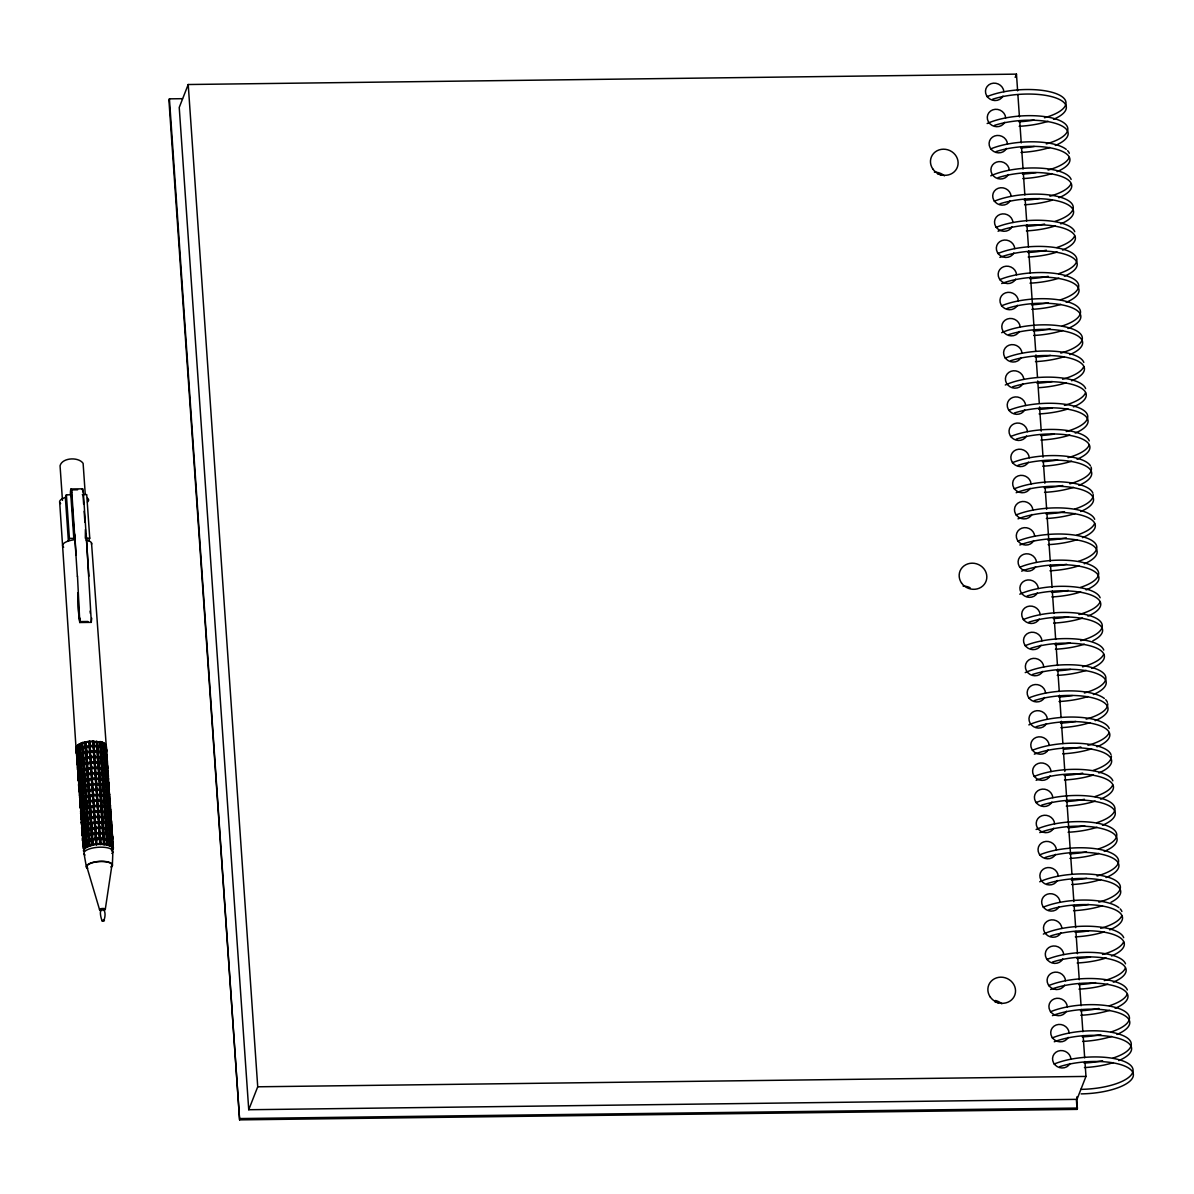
<?xml version="1.0" encoding="UTF-8"?>
<svg xmlns="http://www.w3.org/2000/svg" width="1194" height="1194" viewBox="0 0 1194 1194"><rect width="100%" height="100%" fill="white"/><g stroke="black" fill="none" stroke-linecap="round" stroke-linejoin="round"><path stroke-width="1.5" d="M91.535 543.031L107.699 765.861L107.221 773.473L106.639 760.578C99.729 755.608 76.774 754.295 79.252 766.712L77.461 767.623L77.535 769.861L78.237 768.04L76.729 746.25L76.401 753.518L59.7 502.45M76.894 758.086L76.7 756.727L77.476 757.145L76.789 758.966L76.655 752.13C83.879 745.131 98.609 743.832 106.445 750.399L105.803 753.145M77.938 765.712L77.043 757.578C84.252 750.578 98.998 749.28 106.818 755.847L106.236 756.787L106.162 753.668L105.311 754.25L107.042 756.429L106.848 768.026M77.909 775.309L77.789 768.473L79.252 766.712L78.282 766.235L78.013 762.25L78.864 761.265L77.729 744.922L82.356 742.578L89.326 741.176L102.684 742.325L104.863 743.713L104.938 748.802L106.654 750.981L106.266 755.474L106.938 754.966M110.176 806.846L110.057 800.01L108.341 797.831L107.579 786.936L108.43 786.353L109.087 788.533C101.236 782.025 85.669 782.951 79.073 790.876L79.043 791.652L78.923 784.816C85.908 777.787 99.027 777.354 107.505 781.846L107.579 786.936L109.311 789.115L108.878 794.92L109.684 794.562C102.46 787.025 86.864 788.741 79.685 795.711L80.58 803.846M79.446 787.503L77.834 773.07L78.58 774.802M106.744 770.951C98.266 766.458 85.147 766.891 78.177 773.921L78.297 780.757L79.998 777.607L79.073 767.1C88.356 760.205 111.714 759.25 106.833 776.04L108.535 778.995L107.744 778.578L108.43 777.533C99.296 770.443 73.237 771.339 80.759 788.503L79.311 790.264L80.207 798.398M111.848 840.307L112.609 836.666L110.415 815.039C102.102 809.786 87.475 810.144 80.953 818.114L81.61 818.726L80.446 806.607C87.655 799.607 102.385 798.308 110.221 804.86L108.714 803.278C109.714 790.607 87.968 795.025 81.326 799.771L84.908 848.412L83.879 851.068L76.043 747.295M81.714 820.188L81.013 807.98M83.028 839.188L81.565 822.95C88.55 815.92 101.669 815.487 110.146 819.979L110.221 825.069L111.952 827.248L111.758 838.845M82.849 836.531L81.953 828.397C89.132 821.353 103.923 820.114 111.729 826.651L111.072 824.472L110.221 825.069L112.654 849.382L112.818 844.979M83.222 841.979L82.326 833.845L83.774 832.084L82.819 831.591L82.55 827.606M82.938 845.248L82.744 843.889L83.52 844.307L82.819 846.128L82.699 839.292C89.893 832.248 104.669 831.009 112.49 837.546L110.982 835.964L110.609 830.517L111.445 829.92M102.072 920.962C95.893 903.186 109.176 906.977 103.684 921.096C100.789 921.634 102.923 919.38 104.445 920.604M112.654 849.382L113.34 848.337L105.52 744.578L105.714 751.683M106.654 750.981L105.863 751.339L105.609 747.713M106.281 745.534L106.55 750.295L105.788 748.22L104.938 748.802L109.087 808.726L110.609 810.308L110.445 805.457L109.564 802.681L108.714 803.278L109.848 819.621L111.564 821.8L111.833 826.546M107.027 757.205L107.042 756.429M107.415 761.876L106.624 762.235M107.818 772.697L107.296 770.011L106.445 770.593L108.176 772.772L108.445 776.757L107.773 777.249L107.669 775.458L106.833 776.04L107.206 781.488L108.923 783.667L108.505 789.473L109.311 789.115M106.535 759.115L105.699 759.697L106.072 765.145L107.773 768.1L107.43 767.249M108.161 773.548L108.176 772.772M107.788 767.324L107.37 773.13M108.923 783.667L108.132 784.025L107.027 766.026L106.072 765.145L106.923 764.563M108.55 778.219L108.355 789.816L108.296 779.607M108.878 794.92L109.37 792.503L107.953 792.383L109.475 793.98L109.579 793.1M110.445 805.457L109.639 805.816L110.341 803.995M110.057 800.01L109.266 800.368L108.147 782.369L107.206 781.488L108.057 780.906M109.684 794.562L109.49 806.159L109.43 795.95M110.803 811.681L110.818 810.905L110.624 822.502L110.564 812.293M111.311 823.188L111.251 819.741L110.699 819.024L110.146 819.979M109.191 797.234L108.341 797.831L109.281 798.711L109.938 808.129L109.087 808.726L111.176 817.129L110.4 816.711M111.564 821.8L110.773 822.159L111.191 816.353M111.938 828.024L111.952 827.248M112.326 832.696L111.52 833.054L111.699 828.636M113.34 848.337L113.087 843.591L111.355 841.412L110.982 835.964L111.833 835.367L112.684 838.919L112.072 834.084M113.072 844.352L113.087 843.591M112.699 838.143L112.281 843.934L112.773 841.531L111.355 841.412C102.893 837.516 91.013 837.934 83.67 843.949L83.879 851.068M112.355 865.754L112.848 852.113M105.266 909.455L111.833 865.754M83.953 847.934L84.908 848.412C92.729 843.8 103.49 842.889 111.743 846.859L111.355 841.412L112.863 842.994L112.982 842.113M80.132 749.474L79.759 744.026L82.356 742.578L82.729 748.026L80.132 749.474L86.834 847.173L85.759 846.606L85.475 842.621L86.446 841.725L85.386 841.158L85.102 837.173L86.072 836.278L84.998 835.71L84.729 831.725C92.236 827.338 103.177 826.457 110.908 830.875M80.028 748.011L81.61 747.369L83.102 748.384L83.386 752.369L80.505 754.921M80.401 753.459L81.998 752.817L83.476 753.832L83.49 758.921L80.879 760.369M80.789 758.906L82.371 758.265L83.864 759.28L83.864 764.369L81.267 765.817M81.162 764.354L82.744 763.712L84.237 764.727L84.237 769.817L81.64 771.264M81.535 769.802L83.132 769.16L84.61 770.175L84.625 775.264L82.013 776.712M81.923 775.249L83.505 774.607L84.998 775.622L84.998 780.712L82.401 782.16M82.296 780.697L83.879 780.055L85.371 781.07L85.64 785.055L82.774 787.607M82.67 786.145L84.267 785.503L85.744 786.518L85.759 791.607L83.147 793.055M83.043 791.592L84.64 790.95L86.132 791.965L86.401 795.95L83.535 798.502M83.431 797.04L85.013 796.398L86.505 797.413L86.505 802.502L83.908 803.95M83.804 802.487L85.401 801.846L86.878 802.861L86.893 807.95L84.281 809.398M84.177 807.935L85.774 807.293L87.252 808.308L87.535 812.293L84.67 814.845M84.565 813.383L86.147 812.741L87.64 813.756L87.64 818.845L85.043 820.293M84.938 818.83L86.52 818.189L88.013 819.203L88.028 824.293L85.416 825.741M85.311 824.278L86.908 823.636L88.386 824.651L88.669 828.636L85.789 831.188M85.699 829.726L87.281 829.084L88.774 830.099L88.774 835.188L86.177 836.636M86.072 835.173L87.655 834.531L89.147 835.546L89.431 839.531L86.55 842.083M86.834 846.053L89.535 846.083L89.804 844.979L89.52 840.994L88.043 839.979L86.446 840.621M182.488 98.684L169.429 98.848L168.921 100.147L239.621 1119.868L1077.078 1109.375L1076.809 1096.898M1017.631 90.863L1016.467 74.132L188.219 84.52L179.234 107.445L248.74 1109.733L1076.988 1099.346L1085.973 1076.421L1084.943 1061.541M65.357 497.45L66.386 494.838L70.804 494.779L71.386 493.286L74.401 536.867L73.819 538.36L69.401 538.419L68.386 541.031L65.357 497.45A14.552 5.03 -4 0 0 60.655 503.659M88.714 540.778L89.744 538.166L86.714 494.585L82.296 494.644M239.621 1119.868L169.429 98.848M248.74 1109.733L257.725 1086.794L188.219 84.52M1015.184 77.401L1016.467 74.132M76.7 747.563L76.804 749.369M76.655 752.13L76.326 751.28L77.177 754.817M81.222 812.935L81.326 814.741L82.177 814.159L80.476 811.204L81.252 811.621L80.565 813.442L80.67 812.562L82.177 814.159M81.535 824.92L81.237 822.099L81.983 824.173M82.371 829.621L81.804 828.905L82.461 831.084L83.311 830.502L81.61 827.546L83.908 849.755M113.355 847.561L112.684 848.068L112.579 846.262L111.743 846.859M81.326 799.771L79.52 784.04L80.371 783.055L79.416 782.563L79.147 778.592L79.998 777.607L79.043 777.115L78.759 773.145L79.625 772.16L78.67 771.682L78.386 767.697M112.505 849.74L111.654 850.725L111.639 847.68M82.729 742.937L86.281 742.116L86.028 747.175L83.102 748.384M82.998 746.922L84.938 746.429L86.655 747.563L86.923 751.548L83.476 753.832M83.386 752.369L85.326 751.877L87.028 753.011L87.311 756.996L83.864 759.28M83.759 757.817L85.699 757.309L87.416 758.459L87.162 763.518L84.237 764.727M84.132 763.264L86.072 762.757L87.789 763.906L87.535 768.966L84.61 770.175M84.52 768.712L86.446 768.205L88.162 769.354L88.446 773.339L84.998 775.622M84.893 774.16L86.834 773.652L88.535 774.802L88.296 779.861L85.371 781.07M85.267 779.607L87.207 779.1L88.923 780.249L88.669 785.309L85.744 786.518M85.64 785.055L87.58 784.548L89.296 785.697L89.58 789.682L86.132 791.965M86.028 790.503L87.968 789.995L89.669 791.144L89.431 796.204L86.505 797.413M86.401 795.95L88.341 795.443L90.057 796.592L89.804 801.652L86.878 802.861M86.774 801.398L88.714 800.89L90.431 802.04L90.177 807.099L87.252 808.308M87.162 806.846L89.102 806.338L90.804 807.487L91.087 811.457L87.64 813.756M87.535 812.293L89.475 811.786L91.192 812.935L91.46 816.905L88.013 819.203M87.908 817.741L89.849 817.233L91.565 818.383L91.311 823.442L88.386 824.651M88.296 823.188L90.237 822.681L91.938 823.815L92.222 827.8L88.774 830.099M88.669 828.636L90.61 828.129L92.326 829.263L92.595 833.248L89.147 835.546M89.043 834.084L90.983 833.576L92.699 834.71L92.445 839.785L89.52 840.994M89.804 844.979L92.834 845.233L93.356 844.143L93.072 840.158L91.356 839.024L89.431 839.531M77.625 489.794L71.058 489.883L70.61 495.271M81.565 822.95L81.416 811.263C88.475 805.413 100.102 804.846 108.296 808.472L108.564 812.457L107.594 813.144L108.669 813.92L108.938 817.905L107.982 818.591L109.042 819.368L109.326 823.353L108.355 824.039L109.43 824.815L109.699 828.8L108.729 829.487L109.803 830.263L110.072 834.248L109.117 834.934L110.176 835.71L110.46 839.695L109.49 840.382L110.549 841.158L110.833 845.143L109.863 845.815L109.788 844.725L107.206 845.039L106.848 843.979L106.833 839.606L107.848 838.815L109.49 840.382L106.475 838.531L106.445 834.158L107.46 833.367L109.117 834.934L106.102 833.084L106.072 828.711L107.087 827.92L108.729 829.487L105.714 827.636L105.699 823.263L106.714 822.472L108.355 824.039L105.341 822.188L105.326 817.815L106.326 817.024L107.982 818.591L104.968 816.741L104.938 812.368L105.953 811.577L107.594 813.144L104.579 811.293L104.565 806.92L105.579 806.129L107.221 807.696L104.206 805.846L104.191 801.472L105.206 800.681L106.848 802.249L103.833 800.398L103.803 796.025L104.818 795.234L106.46 796.801L103.445 794.95L103.43 790.577L104.445 789.786L106.087 791.353L103.072 789.503L103.057 785.13L104.072 784.339L105.714 785.906L102.699 784.055L102.669 779.682L103.684 778.906L105.341 780.458L102.326 778.607L102.296 774.234L103.311 773.458L104.953 775.01L101.938 773.16L101.923 768.787L102.938 768.011L104.579 769.563L101.565 767.712L101.535 763.339L102.55 762.563L104.206 764.115L101.191 762.265L101.162 757.891L103.744 757.563L103.848 759.026L100.803 756.817L100.789 752.444L103.371 752.116L103.46 753.578L100.43 751.369L100.415 746.996L102.983 746.668L103.087 748.131L100.415 746.996L100.027 741.549L103.759 743.101L104.027 747.086L105.132 747.698M77.864 762.593L77.162 764.414L77.073 762.175L77.789 768.473M80.117 795.279L79.431 797.099L81.043 797.816L79.341 794.861L79.685 795.711M76.565 750.668L77.729 744.922L83.028 821.188L82.446 826.144L83.401 826.636L81.699 829.785L82.356 829.278M82.774 833.412L82.073 835.233L81.983 832.994L82.326 833.845M86.281 742.116L90.162 741.608L90.431 745.593L86.655 747.563M88.431 741.787L90.804 751.041L87.028 753.011M88.804 747.235L91.192 756.489L87.416 758.459M89.192 752.683L91.565 761.936L87.789 763.906M89.565 758.13L91.938 767.384L88.162 769.354M89.938 763.578L92.326 772.831L88.535 774.802M90.326 769.026L92.699 778.279L88.923 780.249M90.699 774.473L93.072 783.727L89.296 785.697M91.072 779.921L93.46 789.174L89.669 791.144M91.46 785.368L93.833 794.622L90.057 796.592M91.834 790.816L94.207 800.07L90.431 802.04M92.207 796.264L94.595 805.517L90.804 807.487M92.595 801.711L94.968 810.965L91.192 812.935M92.968 807.159L95.341 816.412L91.565 818.383M93.341 812.607L95.714 821.845L91.938 823.815M93.714 818.054L96.102 827.293L92.326 829.263M94.102 823.502L96.475 832.74L92.699 834.71M94.475 828.949L96.848 838.188L93.072 840.158M95.236 839.845L96.49 844.665L96.953 839.666L95.132 838.367L94.848 834.397M76.282 746.683L77.729 744.922M76.938 756.115L78.117 750.369L77.147 749.892M77.311 761.563L78.491 755.817L77.535 755.339M77.416 763.026L78.864 761.265L77.909 760.787M77.7 767.011L78.282 766.235M78.073 772.458L78.67 771.682M78.446 777.906L79.043 777.115M78.923 784.816L78.58 783.965L78.67 786.204L79.147 778.592M105.43 747.698L106.027 746.922M78.819 783.354L79.416 782.563M79.207 788.801L79.804 788.01M79.58 794.249L79.894 789.488M79.953 799.696L80.282 794.92M80.446 806.607L80.102 805.756L80.177 807.995L80.058 801.159L81.505 799.398L80.55 798.905M106.938 769.488L107.535 768.712M80.341 805.144L81.505 799.398M80.714 810.592L81.893 804.846L80.923 804.353M81.088 816.039L80.819 812.054L82.267 810.293L81.311 809.801M81.192 817.502L82.64 815.741L81.685 815.248M107.982 784.368L108.564 783.592M108.072 785.831L108.669 785.055M81.476 821.487L81.789 816.711M81.849 826.935L82.446 826.144M82.222 832.382L82.819 831.591M109.102 800.711L109.699 799.935M109.206 802.174L109.803 801.398M82.61 837.83L83.774 832.084M83.147 822.994L84.162 837.516L82.446 840.68L82.356 838.442L82.699 839.292M82.983 843.277L83.296 838.501M83.356 848.725L83.087 844.74L84.535 842.964L83.58 842.486M110.236 817.054L110.833 816.278M110.341 818.517L110.938 817.741M111.37 833.397L111.967 832.606M111.654 850.725L113.102 848.949M90.162 741.608L94.102 741.459L94.386 745.444L90.535 747.056M92.386 741.474L94.759 750.892L90.908 752.504M92.759 746.922L95.132 756.339L91.296 757.951M93.147 752.369L95.52 761.787L91.669 763.399M93.52 757.817L95.893 767.235L92.042 768.846M93.893 763.264L96.266 772.682L92.431 774.294M94.281 768.712L96.654 778.13L92.804 779.742M94.654 774.16L97.027 783.577L93.177 785.189M95.027 779.607L97.401 789.025L93.55 790.637M95.401 785.055L97.789 794.458L93.938 796.085M95.789 790.503L98.162 799.905L94.311 801.532M96.162 795.95L98.535 805.353L94.684 806.98M96.535 801.398L98.908 810.801L95.072 812.427M96.923 806.846L99.296 816.248L95.445 817.875M97.296 812.293L99.669 821.696L95.819 823.323M97.669 817.741L100.042 827.144L96.207 828.77M98.057 823.188L100.43 832.591L96.58 834.218M98.43 828.636L100.803 838.039L96.953 839.666M99.192 839.531L100.281 844.456L101.177 843.486L100.908 839.501L99.087 838.069L98.803 834.084M106.296 750.907L106.565 749.519M78.55 779.369L78.207 778.518L79.341 785.697M79.311 790.264L78.968 789.413L79.162 790.771M80.058 801.159L79.744 789.831M108.953 789.04L109.206 787.652M112.34 838.054L112.609 836.666M77.55 745.31L79.759 744.026M77.938 750.757L80.028 749.116L78.953 748.548L78.685 744.563M78.311 756.205L80.416 754.563L79.341 753.996L79.058 750.011M78.685 761.653L80.789 760.011L79.714 759.444L79.446 755.459M79.446 772.548L81.55 770.906L80.476 770.339L80.192 766.354L81.162 765.458L80.088 764.891L79.819 760.906M79.819 777.995L81.923 776.354L80.849 775.787L80.565 771.802M80.192 783.443L82.296 781.801L81.222 781.234L80.953 777.249M80.58 788.891L82.67 787.249L81.61 786.682L81.326 782.697M80.953 794.323L83.058 792.697L81.983 792.129L81.699 788.144M81.714 805.219L83.804 803.592L82.744 803.025L82.461 799.04L83.431 798.144L82.356 797.577L82.087 793.592M82.087 810.666L84.192 809.039L83.117 808.472L82.834 804.487M82.461 816.114L84.565 814.487L83.49 813.92L83.222 809.935M82.849 821.562L84.938 819.935L83.864 819.368L83.595 815.383M83.222 827.009L85.326 825.382L84.252 824.815L83.968 820.83M94.102 741.459L99.774 741.952M94.49 746.907L100.057 745.922M94.863 752.354L100.43 751.369M95.236 757.802L100.803 756.817M95.624 763.25L101.191 762.265M95.998 768.697L101.565 767.712M96.371 774.145L101.938 773.16M96.744 779.592L102.326 778.607M97.132 785.04L102.699 784.055M97.505 790.488L103.072 789.503M97.878 795.935L103.445 794.95M98.266 801.383L103.833 800.398M98.639 806.831L104.206 805.846M99.012 812.263L104.579 811.293M99.4 817.711L104.968 816.741M99.774 823.159L105.341 822.188M100.147 828.606L105.714 827.636M100.535 834.054L106.102 833.084M100.908 839.501L106.475 838.531M103.057 839.576L103.938 844.576L106.848 843.979M107.311 760.414L107.206 761.294L105.699 759.697M107.699 765.861L107.579 766.742L107.027 766.026M108.072 771.309L107.953 772.19L106.445 770.593M80.476 802.04L79.804 802.547L79.908 794.279M108.833 782.204L108.714 783.085L108.147 782.369M81.61 818.383L80.938 818.89L80.849 816.651L81.64 817.069M109.952 798.547L109.848 799.428L109.281 798.711M110.714 809.442L110.042 809.935L109.938 808.129M111.087 814.89L110.982 815.756L109.475 814.174L110.326 813.577M111.475 820.338L111.355 821.203L109.848 819.621M112.221 831.218L112.117 832.099L110.609 830.517L111.549 831.382L112.684 848.068M104.027 747.086L103.072 747.772L105.236 749.16M104.132 748.548L104.415 752.533L103.445 753.22L105.609 754.608M104.52 753.996L104.788 757.981L103.818 758.668L105.997 760.056M104.893 759.444L105.162 763.429L104.206 764.115L106.37 765.503M105.266 764.891L105.55 768.876L104.579 769.563L105.639 770.339L105.923 774.324L107.027 774.936M105.923 774.324L104.953 775.01L107.117 776.399M106.027 775.787L106.296 779.772L105.341 780.458L106.4 781.234L106.684 785.219L107.773 785.831M106.684 785.219L105.714 785.906L107.878 787.294M106.773 786.682L107.057 790.667L106.087 791.353L108.251 792.741M107.161 792.129L107.43 796.114L106.46 796.801L108.639 798.189M107.535 797.577L107.818 801.562L106.848 802.249L109.012 803.637M107.908 803.025L108.191 807.01L107.221 807.696L109.385 809.084M77.834 749.295L78.953 748.548M78.207 754.742L79.341 753.996M78.58 760.19L79.714 759.444M78.968 765.638L80.088 764.891M79.341 771.07L80.476 770.339M79.714 776.518L80.849 775.787M80.102 781.966L81.222 781.234M80.476 787.413L81.61 786.682M80.849 792.861L81.983 792.129M81.237 798.308L82.356 797.577M81.61 803.756L82.744 803.025M81.983 809.204L83.117 808.472M82.356 814.651L83.49 813.92M82.744 820.099L83.864 819.368M83.117 825.547L84.252 824.815M83.49 830.994L85.699 830.83L83.595 832.457M83.879 836.442L84.998 835.71M83.968 837.904L85.102 837.173M84.252 841.889L85.386 841.158M84.356 843.352L85.475 842.621M84.625 847.337L85.759 846.606M91.714 618.179L91.251 622.372L79.744 622.507L78.7 613.865A19.089 2.895 89.3 0 1 78.252 606.209L78.132 592.627L78.386 606.134A18.253 2.776 89.3 0 0 78.819 613.447L79.759 621.596L77.491 576.06M79.744 622.507L80.207 618.328M91.266 621.447L86.207 533.867M86.55 746.101L88.714 745.772M86.923 751.548L89.087 751.22M87.311 756.996L89.46 756.668M87.684 762.444L89.849 762.115M88.057 767.891L90.222 767.563M88.446 773.339L90.595 773.011M88.819 778.786L90.983 778.458M89.192 784.234L91.356 783.906M89.58 789.682L91.729 789.353M89.953 795.129L92.102 794.801M90.326 800.562L92.49 800.249M90.699 806.01L92.863 805.696M91.087 811.457L93.236 811.144M91.46 816.905L93.625 816.592M91.834 822.353L93.998 822.039M92.222 827.8L94.371 827.472M92.595 833.248L94.759 832.919M92.968 838.695L95.132 838.367M93.356 844.143L95.505 843.815M90.431 745.593L92.669 745.459M90.804 751.041L93.042 750.907M91.192 756.489L93.416 756.354M91.565 761.936L93.789 761.802M91.938 767.384L94.177 767.249M92.326 772.831L94.55 772.697M92.699 778.279L94.923 778.145M93.072 783.727L95.311 783.592M93.46 789.174L95.684 789.04M93.833 794.622L96.057 794.488M94.207 800.07L96.445 799.935M94.595 805.517L96.818 805.383M94.968 810.965L97.192 810.83M95.341 816.412L97.58 816.278M95.714 821.845L97.953 821.726M96.102 827.293L98.326 827.173M96.475 832.74L98.699 832.621M96.848 838.188L99.087 838.069M97.236 843.636L99.46 843.516M71.028 488.973L82.535 488.824M89.744 538.166L85.326 538.225L85.401 529.464M79.759 621.596L87.983 621.492M257.725 1086.794L1085.973 1076.421M240.128 1118.554L1077.585 1108.062M94.386 745.444L100.162 747.399M94.759 750.892L100.535 752.847M95.132 756.339L100.908 758.28M95.52 761.787L101.281 763.727M95.893 767.235L101.669 769.175M96.266 772.682L102.042 774.622M96.654 778.13L102.415 780.07M97.027 783.577L102.803 785.518M97.401 789.025L103.177 790.965M97.789 794.458L103.55 796.413M98.162 799.905L103.938 801.861M98.535 805.353L104.311 807.308M98.908 810.801L104.684 812.756M99.296 816.248L105.072 818.203M99.669 821.696L105.445 823.651M100.042 827.144L105.818 829.099M100.43 832.591L106.191 834.546M100.803 838.039L106.579 839.994M101.177 843.486L103.326 843.561M71.058 489.883L71.715 492.45M80.177 793.458L81.132 793.95M82.058 820.696L83.028 821.188M83.192 837.039L84.162 837.516M104.415 752.533L105.505 753.145M104.788 757.981L105.893 758.593M105.162 763.429L106.266 764.041M105.55 768.876L106.639 769.488M106.296 779.772L107.4 780.383M107.057 790.667L108.161 791.279M107.43 796.114L108.535 796.726M107.818 801.562L108.908 802.174M108.191 807.01L109.281 807.622M108.564 812.457L109.669 813.069M108.669 813.92L109.773 814.532M108.938 817.905L110.042 818.517M109.326 823.353L110.415 823.964M109.43 824.815L110.52 825.427M109.699 828.8L110.803 829.397M110.072 834.248L111.176 834.845M110.176 835.71L111.281 836.322M110.46 839.695L111.549 840.292M110.549 841.158L111.654 841.77M110.833 845.143L111.938 845.74M105.505 744.235L104.565 743.355L105.311 754.25M104.863 743.713L106.072 744.952M78.311 771.16L77.58 760.279M78.968 780.592L78.401 779.876L79.073 782.055M83.311 850.695L83.879 851.412L83.595 847.427M91.013 621.596L91.251 622.372M86.968 867.202L99.595 909.783M84.058 853.785L86.446 867.262M83.013 490.63L83.222 492.316M1017.885 94.58L1019.437 116.893M1019.691 120.624L1021.243 142.937M1021.497 146.653L1023.049 168.966M1023.303 172.682L1024.855 194.995M1025.109 198.711L1026.661 221.039M1026.915 224.756L1028.467 247.068M1028.721 250.785L1030.273 273.098M1030.526 276.814L1035.691 351.2M1035.944 354.916L1037.482 377.229M1037.75 380.946L1039.287 403.273M1039.556 406.99L1041.228 431.153M1041.481 434.885L1043.034 457.198M1043.287 460.914L1044.84 483.227M1045.093 486.943L1046.645 509.256M1046.899 512.972L1050.257 561.329M1050.511 565.046L1052.063 587.358M1052.317 591.075L1053.869 613.388M1054.123 617.119L1055.675 639.432M1055.929 643.148L1057.466 665.461M1057.735 669.177L1059.272 691.49M1059.541 695.207L1061.078 717.519M1061.347 721.251L1062.884 743.563M1063.153 747.28L1064.824 771.458M1065.078 775.175L1071.914 873.724M1072.167 877.441L1073.854 901.619M1074.107 905.336L1075.66 927.648M1075.913 931.365L1077.451 953.693M1077.719 957.409L1079.257 979.722M1079.525 983.438L1081.063 1005.751M1081.331 1009.467L1082.868 1031.78M1083.137 1035.511L1084.674 1057.824M1076.421 1100.062L1077.078 1109.375M106.878 759.145L107.057 761.802M109.221 810.532L110.221 825.069M102.684 742.325L109.863 845.815M85.267 494.391L83.117 463.362C78.67 456.735 62.178 457.481 60.058 465.764L62.461 500.361M101.147 742.235L101.43 746.22M101.52 747.683L101.803 751.668M101.908 753.13L102.177 757.115M102.281 758.578L102.55 762.563M102.654 764.026L102.938 768.011M103.042 769.473L103.311 773.458M103.415 774.921L103.684 778.906M103.788 780.369L104.072 784.339M104.162 785.816L104.445 789.786M104.55 791.264L104.818 795.234M104.923 796.711L105.206 800.681M105.296 802.159L105.579 806.129M105.684 807.592L105.953 811.577M106.057 813.039L106.326 817.024M106.43 818.487L106.714 822.472M106.818 823.935L107.087 827.92M107.191 829.382L107.46 833.367M107.564 834.83L107.848 838.815M107.953 840.277L108.221 844.262M83.013 494.958L83.64 504.047M84.147 511.301L84.908 522.196M100.027 741.549L107.206 845.039M97.848 741.668L98.132 745.653M98.236 747.116L98.505 751.101M98.609 752.563L98.893 756.548M98.983 758.011L99.266 761.996M99.371 763.459L99.639 767.444M99.744 768.906L100.012 772.891M100.117 774.354L100.4 778.339M100.505 779.801L100.774 783.786M100.878 785.249L101.147 789.234M101.251 790.697L101.535 794.682M101.639 796.144L101.908 800.129M102.012 801.592L102.281 805.577M102.385 807.04L102.669 811.024M102.759 812.487L103.042 816.472M103.147 817.935L103.415 821.92M103.52 823.382L103.803 827.367M103.893 828.83L104.176 832.815M104.281 834.278L104.55 838.263M104.654 839.725L104.923 843.695M96.759 741.086L103.938 844.576M96.251 741.534L96.535 745.519M96.639 746.981L96.908 750.966M97.013 752.429L97.281 756.414M97.386 757.877L97.669 761.862M97.759 763.324L98.042 767.309M98.147 768.772L98.415 772.757M98.52 774.219L98.803 778.204M98.893 779.667L99.177 783.652M99.281 785.115L99.55 789.1M99.654 790.562L99.938 794.547M100.027 796.01L100.311 799.98M100.415 801.458L100.684 805.428M100.789 806.905L101.057 810.875M101.162 812.353L101.445 816.323M101.55 817.8L101.818 821.77M101.923 823.233L102.191 827.218M102.296 828.681L102.58 832.666M102.669 834.128L102.953 838.113M93.117 740.952L100.281 844.456M89.326 741.176L96.49 844.665M70.804 494.779L73.819 538.36M85.655 741.728L92.834 845.233M84.67 742.444L84.938 746.429M85.043 747.892L85.326 751.877M85.416 753.339L85.699 757.309M85.804 758.787L86.072 762.757M86.177 764.235L86.446 768.205M86.55 769.682L86.834 773.652M86.938 775.115L87.207 779.1M87.311 780.563L87.58 784.548M87.684 786.01L87.968 789.995M88.057 791.458L88.341 795.443M88.446 796.905L88.714 800.89M88.819 802.353L89.102 806.338M89.192 807.801L89.475 811.786M89.58 813.248L89.849 817.233M89.953 818.696L90.237 822.681M90.326 824.144L90.61 828.129M90.714 829.591L90.983 833.576M91.087 835.039L91.356 839.024M91.46 840.486L91.744 844.471M66.386 494.838L69.401 538.419M82.356 742.578L89.535 846.083M81.341 743.384L81.61 747.369M81.714 748.832L81.998 752.817M82.102 754.28L82.371 758.265M82.476 759.727L82.744 763.712M82.849 765.175L83.132 769.16M83.222 770.623L83.505 774.607M83.61 776.07L83.879 780.055M83.983 781.518L84.267 785.503M84.356 786.965L84.64 790.95M84.744 792.413L85.013 796.398M85.117 797.861L85.401 801.846M85.49 803.308L85.774 807.293M85.878 808.756L86.147 812.741M86.252 814.204L86.52 818.189M86.625 819.651L86.908 823.636M87.013 825.099L87.281 829.084M87.386 830.546L87.655 834.531M87.759 835.994L88.043 839.979M88.132 841.442L88.416 845.427M79.655 743.668L86.834 847.173M84.356 826.278L84.625 830.263M84.281 839.337L84.908 848.412M88.863 576.209L83.237 490.868A4.91 0.746 89.3 0 0 82.177 489.719M74.7 534.002L76.103 555.016M77.356 576.359L71.73 491.003A4.91 0.746 89.3 0 0 70.834 489.271A4.91 0.746 89.3 0 0 70.416 494.346M937.484 173.831A13.97 12.925 21.4 0 1 940.917 175.1M994.9 1001.811A13.97 12.925 21.4 0 1 998.318 1003.079M963.11 586.105A13.97 12.925 21.4 0 1 970.125 587.776M934.395 172.13A13.97 12.925 21.4 0 1 944.424 175.831M995.408 1000.497A13.97 12.925 21.4 0 1 1001.841 1003.811M1010.199 200.696A9.313 8.627 21.4 0 1 995.259 202.129A9.313 8.627 21.4 0 1 998.214 188.279A9.313 8.627 21.4 0 1 1011.124 196.323M1013.825 252.994A9.313 8.627 21.4 0 1 998.885 254.426A9.313 8.627 21.4 0 1 1001.841 240.576A9.313 8.627 21.4 0 1 1014.751 248.621M1028.332 462.153A9.313 8.627 21.4 0 1 1013.393 463.585A9.313 8.627 21.4 0 1 1016.333 449.75A9.313 8.627 21.4 0 1 1029.258 457.78M1035.571 566.747A9.313 8.627 21.4 0 1 1020.646 568.18A9.313 8.627 21.4 0 1 1023.586 554.344A9.313 8.627 21.4 0 1 1036.511 562.374M1026.512 436.019A9.313 8.627 21.4 0 1 1011.587 437.452A9.313 8.627 21.4 0 1 1014.527 423.601A9.313 8.627 21.4 0 1 1027.452 431.646M1006.572 148.399A9.313 8.627 21.4 0 1 991.632 149.832A9.313 8.627 21.4 0 1 994.587 135.997A9.313 8.627 21.4 0 1 1007.497 144.026M1008.378 174.548A9.313 8.627 21.4 0 1 993.453 175.981A9.313 8.627 21.4 0 1 996.393 162.145A9.313 8.627 21.4 0 1 1009.318 170.175M1017.452 305.276A9.313 8.627 21.4 0 1 1002.512 306.709A9.313 8.627 21.4 0 1 1005.467 292.873A9.313 8.627 21.4 0 1 1018.378 300.903M1048.272 749.772A9.313 8.627 21.4 0 1 1033.332 751.205A9.313 8.627 21.4 0 1 1036.288 737.37A9.313 8.627 21.4 0 1 1049.198 745.399M1037.392 592.896A9.313 8.627 21.4 0 1 1022.452 594.328A9.313 8.627 21.4 0 1 1025.407 580.478A9.313 8.627 21.4 0 1 1038.317 588.523M1039.198 619.044A9.313 8.627 21.4 0 1 1024.273 620.477A9.313 8.627 21.4 0 1 1027.213 606.627A9.313 8.627 21.4 0 1 1040.138 614.671M1015.631 279.127A9.313 8.627 21.4 0 1 1000.706 280.56A9.313 8.627 21.4 0 1 1003.647 266.725A9.313 8.627 21.4 0 1 1016.572 274.754M1041.019 645.193A9.313 8.627 21.4 0 1 1026.079 646.626A9.313 8.627 21.4 0 1 1029.034 632.775A9.313 8.627 21.4 0 1 1041.944 640.82M1033.765 540.598A9.313 8.627 21.4 0 1 1018.825 542.031A9.313 8.627 21.4 0 1 1021.78 528.196A9.313 8.627 21.4 0 1 1034.691 536.225M1031.959 514.45A9.313 8.627 21.4 0 1 1017.019 515.883A9.313 8.627 21.4 0 1 1019.96 502.047A9.313 8.627 21.4 0 1 1032.885 510.077M1030.138 488.301A9.313 8.627 21.4 0 1 1015.213 489.734A9.313 8.627 21.4 0 1 1018.154 475.899A9.313 8.627 21.4 0 1 1031.064 483.928M1019.258 331.425A9.313 8.627 21.4 0 1 1004.333 332.857A9.313 8.627 21.4 0 1 1007.273 319.022A9.313 8.627 21.4 0 1 1020.198 327.052M1012.005 226.845A9.313 8.627 21.4 0 1 997.08 228.278A9.313 8.627 21.4 0 1 1000.02 214.427A9.313 8.627 21.4 0 1 1012.945 222.472M1021.079 357.573A9.313 8.627 21.4 0 1 1006.139 359.006A9.313 8.627 21.4 0 1 1009.094 345.17A9.313 8.627 21.4 0 1 1022.004 353.2M1055.526 854.352A9.313 8.627 21.4 0 1 1040.586 855.785A9.313 8.627 21.4 0 1 1043.526 841.949A9.313 8.627 21.4 0 1 1056.451 849.979M1004.766 122.251A9.313 8.627 21.4 0 1 989.826 123.683A9.313 8.627 21.4 0 1 992.766 109.848A9.313 8.627 21.4 0 1 1005.691 117.878M1024.706 409.87A9.313 8.627 21.4 0 1 1009.766 411.303A9.313 8.627 21.4 0 1 1012.721 397.453A9.313 8.627 21.4 0 1 1025.631 405.497M1022.885 383.722A9.313 8.627 21.4 0 1 1007.96 385.155A9.313 8.627 21.4 0 1 1010.9 371.319A9.313 8.627 21.4 0 1 1023.825 379.349M1002.945 96.102A9.313 8.627 21.4 0 1 988.02 97.535A9.313 8.627 21.4 0 1 990.96 83.699A9.313 8.627 21.4 0 1 1003.87 91.729M1050.078 775.921A9.313 8.627 21.4 0 1 1035.153 777.354A9.313 8.627 21.4 0 1 1038.093 763.503A9.313 8.627 21.4 0 1 1051.019 771.548M1042.825 671.327A9.313 8.627 21.4 0 1 1027.9 672.759A9.313 8.627 21.4 0 1 1030.84 658.924A9.313 8.627 21.4 0 1 1043.765 666.953M1051.899 802.069A9.313 8.627 21.4 0 1 1036.959 803.502A9.313 8.627 21.4 0 1 1039.914 789.652A9.313 8.627 21.4 0 1 1052.824 797.696M1053.705 828.218A9.313 8.627 21.4 0 1 1038.78 829.651A9.313 8.627 21.4 0 1 1041.72 815.801A9.313 8.627 21.4 0 1 1054.645 823.845M1059.153 906.649A9.313 8.627 21.4 0 1 1044.213 908.082A9.313 8.627 21.4 0 1 1047.153 894.246A9.313 8.627 21.4 0 1 1060.078 902.276M1057.332 880.5A9.313 8.627 21.4 0 1 1042.407 881.933A9.313 8.627 21.4 0 1 1045.347 868.098A9.313 8.627 21.4 0 1 1058.257 876.127M1044.646 697.475A9.313 8.627 21.4 0 1 1029.706 698.908A9.313 8.627 21.4 0 1 1032.661 685.072A9.313 8.627 21.4 0 1 1045.571 693.102M1068.212 1037.377A9.313 8.627 21.4 0 1 1053.272 1038.81A9.313 8.627 21.4 0 1 1056.227 1024.974A9.313 8.627 21.4 0 1 1069.137 1033.004M1070.018 1063.526A9.313 8.627 21.4 0 1 1055.093 1064.958A9.313 8.627 21.4 0 1 1058.033 1051.123A9.313 8.627 21.4 0 1 1070.958 1059.153M1066.391 1011.243A9.313 8.627 21.4 0 1 1051.466 1012.676A9.313 8.627 21.4 0 1 1054.406 998.826A9.313 8.627 21.4 0 1 1067.332 1006.87M1062.779 958.946A9.313 8.627 21.4 0 1 1047.839 960.379A9.313 8.627 21.4 0 1 1050.78 946.529A9.313 8.627 21.4 0 1 1063.705 954.573M1064.585 985.095A9.313 8.627 21.4 0 1 1049.645 986.528A9.313 8.627 21.4 0 1 1052.601 972.677A9.313 8.627 21.4 0 1 1065.511 980.722M1046.451 723.624A9.313 8.627 21.4 0 1 1031.526 725.057A9.313 8.627 21.4 0 1 1034.467 711.221A9.313 8.627 21.4 0 1 1047.392 719.251M1060.959 932.798A9.313 8.627 21.4 0 1 1046.019 934.23A9.313 8.627 21.4 0 1 1048.974 920.395A9.313 8.627 21.4 0 1 1061.884 928.425M1016.198 492.704A46.059 15.94 -4 0 1 1080.331 489.256A46.059 15.94 -4 0 1 1080.674 511.525M1075.272 513.51A46.059 15.94 -4 0 1 1046.362 518.494M1093.197 494.555A46.059 15.94 -4 0 1 1074.958 508.987M1064.526 511.674A46.059 15.94 -4 0 1 1046.048 513.972M1014.169 488.868A46.059 15.94 -4 0 1 1061.794 481.898A46.059 15.94 -4 0 1 1092.883 493.182M1032.571 674.431A46.059 15.94 -4 0 1 1094.659 672.789A46.059 15.94 -4 0 1 1093.361 694.55M1087.958 696.535A46.059 15.94 -4 0 1 1059.048 701.52M1025.228 672.61A46.059 15.94 -4 0 1 1094.868 668.446A46.059 15.94 -4 0 1 1084.361 692.998M1072.346 695.58A46.059 15.94 -4 0 1 1058.735 696.997M1052.451 1015.631A46.059 15.94 -4 0 1 1116.584 1012.184A46.059 15.94 -4 0 1 1116.927 1034.452M1111.539 1036.437A46.059 15.94 -4 0 1 1082.615 1041.422M1050.421 1011.796A46.059 15.94 -4 0 1 1117.912 1008.169A46.059 15.94 -4 0 1 1111.211 1031.914M1100.778 1034.601A46.059 15.94 -4 0 1 1082.301 1036.899M1034.377 700.579A46.059 15.94 -4 0 1 1096.465 698.938A46.059 15.94 -4 0 1 1095.182 720.683M1089.779 722.683A46.059 15.94 -4 0 1 1060.854 727.668M1107.704 703.729A46.059 15.94 -4 0 1 1086.167 719.146M1075.809 721.445A46.059 15.94 -4 0 1 1060.541 723.146M1028.661 698.042A46.059 15.94 -4 0 1 1104.36 698.505M1105.704 699.729A46.059 15.94 -4 0 1 1107.375 702.356M1027.124 595.985A46.059 15.94 -4 0 1 1089.212 594.358A46.059 15.94 -4 0 1 1087.928 616.104M1082.525 618.104A46.059 15.94 -4 0 1 1053.615 623.089M1100.032 601.94A46.059 15.94 -4 0 1 1078.913 614.552M1068.555 616.865A46.059 15.94 -4 0 1 1053.302 618.552M1019.78 594.179A46.059 15.94 -4 0 1 1067.899 586.418A46.059 15.94 -4 0 1 1100.122 597.776M998.124 177.652A46.059 15.94 -4 0 1 1060.212 176.011A46.059 15.94 -4 0 1 1058.914 197.756M1051.899 200.264A46.059 15.94 -4 0 1 1024.601 204.741M1071.033 183.607A46.059 15.94 -4 0 1 1049.914 196.219M1039.541 198.517A46.059 15.94 -4 0 1 1024.288 200.204M990.781 175.831A46.059 15.94 -4 0 1 1038.899 168.07A46.059 15.94 -4 0 1 1071.122 179.428M1041.631 805.159A46.059 15.94 -4 0 1 1103.719 803.517A46.059 15.94 -4 0 1 1102.435 825.278M1097.032 827.278A46.059 15.94 -4 0 1 1068.108 832.248M1035.914 802.622A46.059 15.94 -4 0 1 1103.405 798.995A46.059 15.94 -4 0 1 1096.719 822.741M1084.689 825.741A46.059 15.94 -4 0 1 1067.794 827.726M1021.631 571.135A46.059 15.94 -4 0 1 1085.764 567.702A46.059 15.94 -4 0 1 1086.107 589.955M1080.719 591.955A46.059 15.94 -4 0 1 1051.795 596.94M1019.601 567.314A46.059 15.94 -4 0 1 1087.092 563.672A46.059 15.94 -4 0 1 1080.406 587.418M1068.361 590.433A46.059 15.94 -4 0 1 1051.481 592.403M999.93 203.786A46.059 15.94 -4 0 1 1062.018 202.159A46.059 15.94 -4 0 1 1060.735 223.905M1055.332 225.905A46.059 15.94 -4 0 1 1026.422 230.89M994.214 201.264A46.059 15.94 -4 0 1 1061.705 197.622A46.059 15.94 -4 0 1 1055.018 221.368M1044.586 224.069A46.059 15.94 -4 0 1 1026.109 226.353M1019.825 545.001A46.059 15.94 -4 0 1 1083.958 541.554A46.059 15.94 -4 0 1 1084.301 563.807M1078.898 565.807A46.059 15.94 -4 0 1 1049.989 570.792M1017.781 541.166A46.059 15.94 -4 0 1 1085.271 537.524A46.059 15.94 -4 0 1 1078.585 561.27M1066.555 564.284A46.059 15.94 -4 0 1 1049.675 566.254M1045.257 857.456A46.059 15.94 -4 0 1 1107.345 855.814A46.059 15.94 -4 0 1 1106.062 877.575M1100.659 879.56A46.059 15.94 -4 0 1 1071.734 884.545M1039.541 854.919A46.059 15.94 -4 0 1 1108.331 851.74A46.059 15.94 -4 0 1 1097.047 876.023M1086.689 878.336A46.059 15.94 -4 0 1 1071.421 880.023M1030.75 648.282A46.059 15.94 -4 0 1 1092.838 646.641A46.059 15.94 -4 0 1 1091.555 668.401M1086.152 670.386A46.059 15.94 -4 0 1 1057.242 675.371M1103.659 654.237A46.059 15.94 -4 0 1 1082.54 666.849M1070.525 669.431A46.059 15.94 -4 0 1 1056.914 670.849M1025.034 645.745A46.059 15.94 -4 0 1 1072.675 638.775A46.059 15.94 -4 0 1 1103.749 650.058M1054.272 1041.78A46.059 15.94 -4 0 1 1118.39 1038.332A46.059 15.94 -4 0 1 1118.748 1060.6M1113.345 1062.585A46.059 15.94 -4 0 1 1084.436 1067.57M1052.227 1037.944A46.059 15.94 -4 0 1 1119.718 1034.317A46.059 15.94 -4 0 1 1113.032 1058.063M1102.599 1060.75A46.059 15.94 -4 0 1 1084.107 1063.048M1009.005 334.529A46.059 15.94 -4 0 1 1071.093 332.887A46.059 15.94 -4 0 1 1069.794 354.633M1064.391 356.633A46.059 15.94 -4 0 1 1035.482 361.618M1001.662 332.708A46.059 15.94 -4 0 1 1071.302 328.529A46.059 15.94 -4 0 1 1060.794 353.096M1050.421 355.394A46.059 15.94 -4 0 1 1035.168 357.081M1028.944 622.134A46.059 15.94 -4 0 1 1089.391 619.984A46.059 15.94 -4 0 1 1092.883 640.805M1084.346 644.238A46.059 15.94 -4 0 1 1055.421 649.223M1023.228 619.596A46.059 15.94 -4 0 1 1092.017 616.417A46.059 15.94 -4 0 1 1080.734 640.7M1070.361 643.014A46.059 15.94 -4 0 1 1055.108 644.7M992.677 99.206A46.059 15.94 -4 0 1 1054.78 97.565A46.059 15.94 -4 0 1 1053.481 119.325M1048.078 121.31A46.059 15.94 -4 0 1 1019.169 126.295M986.96 96.669A46.059 15.94 -4 0 1 1055.75 93.49A46.059 15.94 -4 0 1 1044.466 117.773M1034.108 120.087A46.059 15.94 -4 0 1 1018.855 121.773M994.498 125.355A46.059 15.94 -4 0 1 1056.586 123.713A46.059 15.94 -4 0 1 1055.302 145.474M1049.899 147.459A46.059 15.94 -4 0 1 1020.974 152.444M987.154 123.534A46.059 15.94 -4 0 1 1056.794 119.355A46.059 15.94 -4 0 1 1046.287 143.922M1034.273 146.504A46.059 15.94 -4 0 1 1020.661 147.922M1014.437 412.96A46.059 15.94 -4 0 1 1076.525 411.333A46.059 15.94 -4 0 1 1075.242 433.079M1069.839 435.079A46.059 15.94 -4 0 1 1040.914 440.064M1008.721 410.423A46.059 15.94 -4 0 1 1077.51 407.244A46.059 15.94 -4 0 1 1066.227 431.527M1054.212 434.109A46.059 15.94 -4 0 1 1040.601 435.526M1052.511 962.036A46.059 15.94 -4 0 1 1114.599 960.409A46.059 15.94 -4 0 1 1113.315 982.155M1107.913 984.154A46.059 15.94 -4 0 1 1078.988 989.139M1125.42 967.991A46.059 15.94 -4 0 1 1104.301 980.617M1095.555 982.617A46.059 15.94 -4 0 1 1078.675 984.602M1046.795 959.513A46.059 15.94 -4 0 1 1094.435 952.528A46.059 15.94 -4 0 1 1125.509 963.827M1059.765 1066.63A46.059 15.94 -4 0 1 1131.942 1070.958A46.059 15.94 -4 0 1 1081.107 1093.883M1054.048 1064.093A46.059 15.94 -4 0 1 1130.584 1065.287A46.059 15.94 -4 0 1 1080.794 1089.361M998.065 231.233A46.059 15.94 -4 0 1 1062.197 227.785A46.059 15.94 -4 0 1 1062.541 250.053M1057.138 252.053A46.059 15.94 -4 0 1 1028.228 257.023M1074.66 235.89A46.059 15.94 -4 0 1 1056.824 247.516M1046.392 250.218A46.059 15.94 -4 0 1 1027.915 252.501M996.035 227.397A46.059 15.94 -4 0 1 1043.675 220.427A46.059 15.94 -4 0 1 1074.749 231.726M996.303 151.504A46.059 15.94 -4 0 1 1058.391 149.862A46.059 15.94 -4 0 1 1057.108 171.608M1051.705 173.608A46.059 15.94 -4 0 1 1022.795 178.593M1069.212 157.459A46.059 15.94 -4 0 1 1048.093 170.07M1036.079 172.652A46.059 15.94 -4 0 1 1022.482 174.055M990.587 148.966A46.059 15.94 -4 0 1 1066.287 149.429M1067.63 150.653A46.059 15.94 -4 0 1 1069.302 153.28M1047.063 883.605A46.059 15.94 -4 0 1 1107.525 881.456A46.059 15.94 -4 0 1 1111.017 902.261M1102.465 905.709A46.059 15.94 -4 0 1 1073.555 910.694M1039.72 881.784A46.059 15.94 -4 0 1 1109.36 877.605A46.059 15.94 -4 0 1 1098.853 902.171M1088.495 904.47A46.059 15.94 -4 0 1 1073.242 906.171M1036.198 726.728A46.059 15.94 -4 0 1 1098.286 725.086A46.059 15.94 -4 0 1 1096.987 746.832M1091.585 748.832A46.059 15.94 -4 0 1 1062.675 753.817M1109.107 732.683A46.059 15.94 -4 0 1 1087.988 745.295M1080.839 746.996A46.059 15.94 -4 0 1 1064.093 749.19M1028.855 724.907A46.059 15.94 -4 0 1 1076.958 717.161A46.059 15.94 -4 0 1 1109.196 728.504M1010.811 360.678A46.059 15.94 -4 0 1 1072.899 359.036A46.059 15.94 -4 0 1 1071.615 380.782M1066.212 382.781A46.059 15.94 -4 0 1 1039.019 387.662M1083.719 366.633A46.059 15.94 -4 0 1 1062.6 379.244M1052.242 381.543A46.059 15.94 -4 0 1 1036.974 383.229M1005.094 358.14A46.059 15.94 -4 0 1 1052.735 351.155A46.059 15.94 -4 0 1 1083.809 362.454M1007.184 308.38A46.059 15.94 -4 0 1 1069.272 306.739A46.059 15.94 -4 0 1 1067.988 328.499M1062.585 330.484A46.059 15.94 -4 0 1 1033.661 335.469M1001.467 305.843A46.059 15.94 -4 0 1 1068.958 302.216A46.059 15.94 -4 0 1 1062.272 325.962M1050.242 328.962A46.059 15.94 -4 0 1 1033.347 330.947M1001.691 283.53A46.059 15.94 -4 0 1 1065.824 280.083A46.059 15.94 -4 0 1 1066.167 302.351M1060.765 304.336A46.059 15.94 -4 0 1 1031.855 309.321M999.662 279.695A46.059 15.94 -4 0 1 1067.152 276.068A46.059 15.94 -4 0 1 1060.451 299.813M1048.422 302.813A46.059 15.94 -4 0 1 1031.541 304.798M1050.69 935.902A46.059 15.94 -4 0 1 1112.778 934.26A46.059 15.94 -4 0 1 1111.495 956.006M1106.092 958.006A46.059 15.94 -4 0 1 1077.182 962.991M1123.599 941.857A46.059 15.94 -4 0 1 1102.48 954.469M1090.465 957.036A46.059 15.94 -4 0 1 1076.869 958.454M1043.347 934.081A46.059 15.94 -4 0 1 1091.465 926.32A46.059 15.94 -4 0 1 1123.688 937.678M1012.631 386.811A46.059 15.94 -4 0 1 1074.719 385.184A46.059 15.94 -4 0 1 1073.421 406.93M1068.018 408.93A46.059 15.94 -4 0 1 1039.108 413.915M1085.525 392.766A46.059 15.94 -4 0 1 1064.421 405.393M1052.392 407.96A46.059 15.94 -4 0 1 1038.795 409.378M1005.288 385.005A46.059 15.94 -4 0 1 1053.392 377.244A46.059 15.94 -4 0 1 1085.63 388.602M1039.765 832.606A46.059 15.94 -4 0 1 1103.898 829.158A46.059 15.94 -4 0 1 1104.241 851.426M1098.838 853.411A46.059 15.94 -4 0 1 1069.928 858.396M1036.108 829.487A46.059 15.94 -4 0 1 1104.405 824.875A46.059 15.94 -4 0 1 1098.525 848.889M1086.495 851.889A46.059 15.94 -4 0 1 1069.615 853.874M1048.884 909.753A46.059 15.94 -4 0 1 1110.972 908.112A46.059 15.94 -4 0 1 1109.689 929.857M1104.286 931.857A46.059 15.94 -4 0 1 1075.361 936.842M1121.793 915.708A46.059 15.94 -4 0 1 1100.674 928.32M1088.659 930.902A46.059 15.94 -4 0 1 1075.048 932.305M1043.168 907.216A46.059 15.94 -4 0 1 1118.868 907.679M1120.211 908.903A46.059 15.94 -4 0 1 1121.882 911.529M1034.332 754.175A46.059 15.94 -4 0 1 1098.45 750.727A46.059 15.94 -4 0 1 1098.808 772.981M1093.406 774.981A46.059 15.94 -4 0 1 1064.481 779.966M1111.33 756.011A46.059 15.94 -4 0 1 1093.092 770.443M1082.659 773.145A46.059 15.94 -4 0 1 1064.167 775.428M1032.288 750.339A46.059 15.94 -4 0 1 1079.928 743.355A46.059 15.94 -4 0 1 1111.002 754.653M1018.064 465.257A46.059 15.94 -4 0 1 1080.152 463.615A46.059 15.94 -4 0 1 1078.869 485.376M1073.466 487.361A46.059 15.94 -4 0 1 1044.541 492.346M1091.062 467.033A46.059 15.94 -4 0 1 1069.854 483.824M1062.705 485.525A46.059 15.94 -4 0 1 1044.228 487.824M1012.348 462.72A46.059 15.94 -4 0 1 1058.078 455.66A46.059 15.94 -4 0 1 1090.406 465.705M1036.138 780.309A46.059 15.94 -4 0 1 1100.271 776.861A46.059 15.94 -4 0 1 1100.614 799.129M1095.211 801.129A46.059 15.94 -4 0 1 1066.302 806.114M1112.718 784.965A46.059 15.94 -4 0 1 1094.898 796.592M1084.465 799.293A46.059 15.94 -4 0 1 1065.988 801.577M1034.108 776.488A46.059 15.94 -4 0 1 1081.734 769.503A46.059 15.94 -4 0 1 1112.823 780.801M1016.258 439.108A46.059 15.94 -4 0 1 1078.346 437.467A46.059 15.94 -4 0 1 1077.048 459.227M1071.645 461.212A46.059 15.94 -4 0 1 1042.735 466.197M1089.152 445.063A46.059 15.94 -4 0 1 1068.048 457.675M1057.675 459.988A46.059 15.94 -4 0 1 1042.422 461.675M1010.542 436.571A46.059 15.94 -4 0 1 1058.168 429.601A46.059 15.94 -4 0 1 1089.256 440.884M1050.645 989.483A46.059 15.94 -4 0 1 1114.763 986.035A46.059 15.94 -4 0 1 1115.121 1008.303M1109.719 1010.303A46.059 15.94 -4 0 1 1080.809 1015.273M1127.226 994.139A46.059 15.94 -4 0 1 1109.405 1005.766M1098.973 1008.467A46.059 15.94 -4 0 1 1080.495 1010.751M1048.601 985.647A46.059 15.94 -4 0 1 1096.241 978.677A46.059 15.94 -4 0 1 1127.315 989.975M1018.019 518.853A46.059 15.94 -4 0 1 1082.137 515.405A46.059 15.94 -4 0 1 1082.495 537.658M1077.092 539.658A46.059 15.94 -4 0 1 1048.168 544.643M1094.599 523.509A46.059 15.94 -4 0 1 1076.779 535.136M1066.332 537.822A46.059 15.94 -4 0 1 1047.854 540.121M1015.975 515.017A46.059 15.94 -4 0 1 1063.615 508.047A46.059 15.94 -4 0 1 1094.689 519.33M999.885 257.382A46.059 15.94 -4 0 1 1064.003 253.934A46.059 15.94 -4 0 1 1064.361 276.202M1058.959 278.187A46.059 15.94 -4 0 1 1030.034 283.172M997.841 253.546A46.059 15.94 -4 0 1 1065.332 249.919A46.059 15.94 -4 0 1 1058.645 273.665M1048.213 276.351A46.059 15.94 -4 0 1 1029.721 278.65M63.67 547.24A14.552 5.03 -4 0 1 75.341 539.628M86.058 540.001A14.552 5.03 -4 0 1 91.505 544.345M87.565 498.226A14.552 5.03 -4 0 1 87.475 502.092M90.311 613.298A18.253 2.776 89.3 0 1 90.132 611.089M85.013 855.008A14.552 5.03 -4 0 1 98.58 847.247A14.552 5.03 -4 0 1 111.833 853.441M87.789 868.262A12.567 4.343 -4 0 1 99.505 861.546A12.567 4.343 -4 0 1 110.952 866.904M102.042 910.5A2.866 0.985 -4 0 1 99.908 909.171A2.866 0.985 -4 0 1 104.565 908.694A2.866 0.985 -4 0 1 103.505 910.35M87.296 868.351A13.089 4.537 -4 0 1 99.52 861.367A13.089 4.537 -4 0 1 111.445 866.948M961.498 582.941A13.97 12.925 21.4 0 0 985.408 582.642A13.97 12.925 21.4 0 0 972.095 563.18A13.97 12.925 21.4 0 0 961.498 582.941M932.798 168.951A13.97 12.925 21.4 0 0 956.692 168.653A13.97 12.925 21.4 0 0 943.379 149.19A13.97 12.925 21.4 0 0 932.798 168.951M990.199 996.93A13.97 12.925 21.4 0 0 1014.109 996.632A13.97 12.925 21.4 0 0 1000.796 977.17A13.97 12.925 21.4 0 0 990.199 996.93"/></g></svg>
